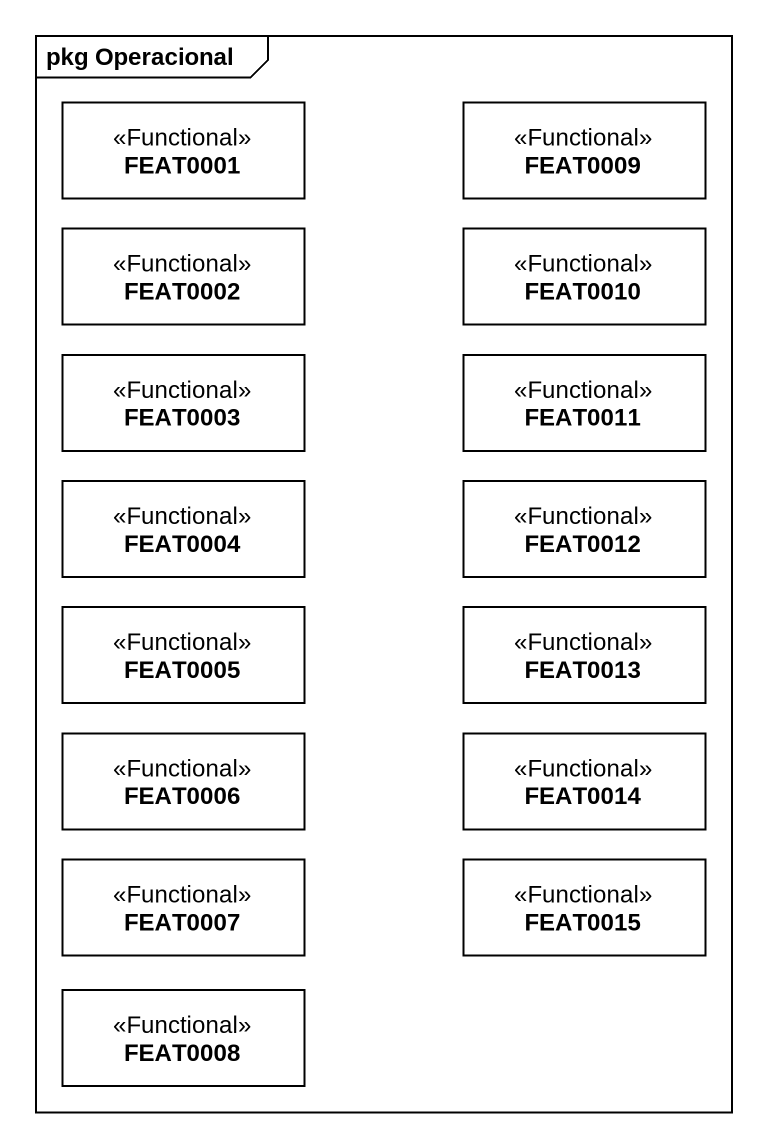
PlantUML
@startuml
mainframe pkg Operacional
hide circle
hide empty members
class FEAT0001 <<Functional>>
class FEAT0009 <<Functional>>
class FEAT0002 <<Functional>>
class FEAT0010 <<Functional>>
class FEAT0003 <<Functional>>
class FEAT0011 <<Functional>>
class FEAT0004 <<Functional>>
class FEAT0012 <<Functional>>
class FEAT0005 <<Functional>>
class FEAT0013 <<Functional>>
class FEAT0006 <<Functional>>
class FEAT0014 <<Functional>>
class FEAT0007 <<Functional>>
class FEAT0015 <<Functional>>
class FEAT0008 <<Functional>>
@enduml
